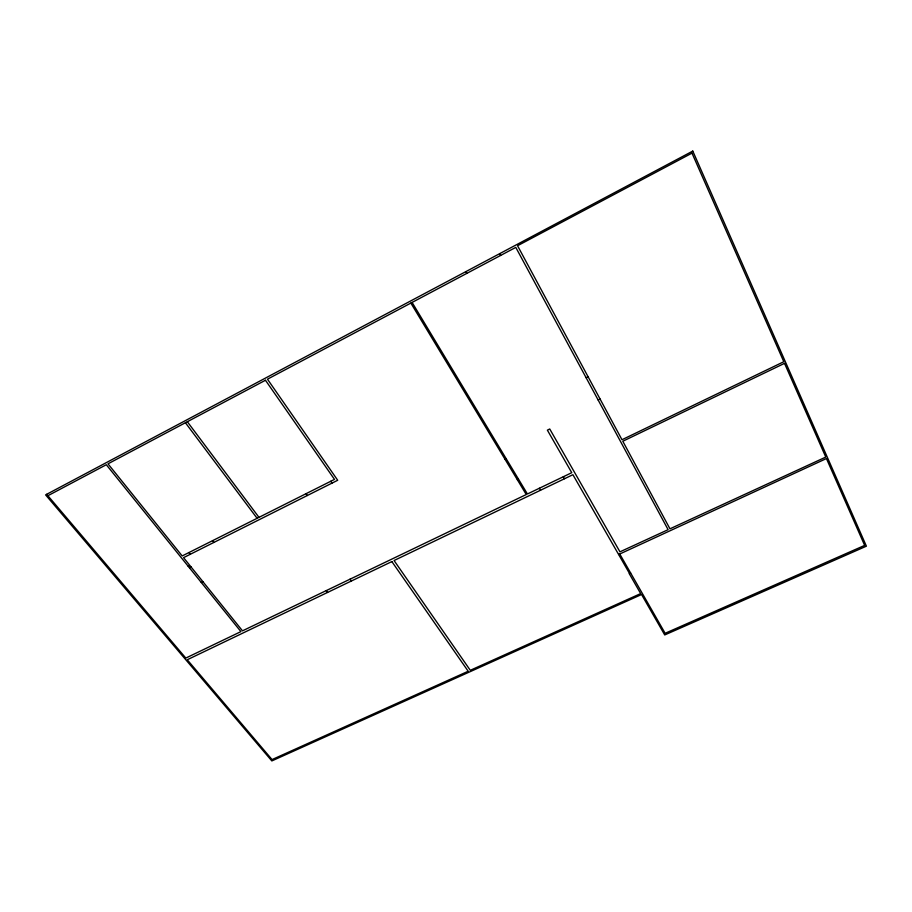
<?xml version="1.0" encoding="UTF-8"?>
<svg xmlns="http://www.w3.org/2000/svg" width="912" height="912" viewBox="0 0 912 912"><rect width="100%" height="100%" fill="white"/><g stroke="black" fill="none" stroke-linecap="round" stroke-linejoin="round"><path stroke-width="1.37" d="M47.891 495.729L106.305 464.732L240.916 631.606L185.82 658.076L46.683 494.304M189.422 567.777L191.053 566.968L188.032 566.044M586.12 377.728L588.08 376.747M201.278 582.483L202.909 581.674M598.124 399.969L600.073 399.011M504.986 459.226L506.149 458.668M517.309 479.666L518.461 479.108M618.632 554.519L826.432 458.554L864.656 545.399L665.133 633.293L619.727 553.937M630.659 573.044L629.269 573.682L640.669 593.587L470.296 670.309L394.064 560.527L572.907 474.707L629.542 573.557M188.932 552.558L190.312 554.268M212.519 540.702L213.875 542.435M185.41 422.746L257.116 518.29M187.336 421.72L258.974 517.355M326.234 590.623L327.579 592.435M350.014 579.2L351.337 581.035M306.079 493.677L307.378 495.49M330.76 481.274L332.036 483.109M412.087 302.431L527.421 493.985L571.756 472.69L547.371 430.145L549.742 428.982L619.955 551.84L668.108 529.678L515.793 247.391L267.467 379.187L337.702 480.271L183.563 557.654L242.501 630.842L526.27 494.532L410.856 303.08M539.357 488.251L540.542 490.246M563.331 476.737L564.494 478.743M465.827 271.639L466.819 273.383M499.651 253.673L500.62 255.44M692.778 151.073L45.6 494.885L271.833 760.927L641.558 594.521L664.723 634.946L866.4 546.174L692.778 151.073M691.991 153.125L517.549 245.738L621.984 439.732L783.807 361.722L691.991 153.125M265.46 380.258L107.992 463.832L182.183 555.944L334.487 479.404L265.46 380.258M784.525 363.352L622.805 441.248L669.955 528.823L825.782 457.083L784.525 363.352M391.864 561.587L187.256 659.764L272.05 759.582L468.198 671.255L391.864 561.587"/></g></svg>
